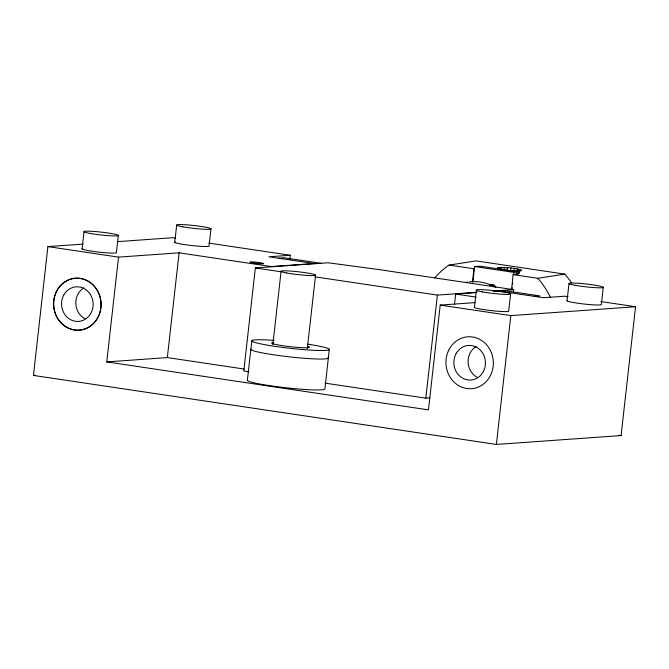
<?xml version="1.0" encoding="UTF-8"?>
<svg xmlns="http://www.w3.org/2000/svg" width="669" height="669" viewBox="0 0 669 669"><rect width="100%" height="100%" fill="white"/><g stroke="black" fill="none" stroke-linecap="round" stroke-linejoin="round"><path stroke-width="1" d="M472.548 281.958L473.836 268.754L449.15 265.075L447.461 266.187A78.039 70.839 81.2 0 0 434.892 277.827M511.584 289.836L513.073 274.608L518.458 273.772L516.393 273.462M600.754 301.543L635.55 306.737L621.1 435.552L496.373 444.442L33.45 375.426L47.9 246.602L83.24 244.085M82.086 248.952L84.018 231.775M118.321 235.321L116.398 252.497A17.344 1.422 6.4 0 1 98.661 252.088A17.344 1.422 6.4 0 1 82.245 248.6M475.124 302.605L440.21 305.089L428.453 409.871L106.764 361.912L118.513 257.13L179.1 252.815L271.288 266.563L314.054 263.511M174.743 242.354L176.666 225.177M106.764 361.912L167.342 357.589L179.1 252.815M210.978 228.723L209.054 245.899A17.344 1.422 6.4 0 1 191.317 245.49A17.344 1.422 6.4 0 1 174.893 241.994M513.416 291.717L513.641 289.66L378.687 269.54L328.044 262.775L255.349 267.951L243.792 371.011L248.935 371.78M247.363 380.293L250.833 349.377M250.858 349.561L251.82 340.973M272.852 344.669L281.089 271.271M289.853 259.413L290.321 255.265L208.761 243.106M307.322 348.532L315.559 275.135M329.307 349.31L324.917 388.848A39.019 3.194 6.4 0 1 284.225 387.568A39.019 3.194 6.4 0 1 247.605 379.917M325.034 383.128L425.819 398.147L437.384 295.096L476.604 292.294M454.51 304.42L455.673 294.051L477.056 292.529M472.933 281.841L474.647 266.538L479.991 266.162L519.228 272.007L518.993 274.047M474.396 307.439L476.328 290.262M510.631 293.808L508.708 310.985A17.344 1.422 6.4 0 1 490.971 310.575A17.344 1.422 6.4 0 1 474.547 307.088M511.936 289.727L512.161 287.687M512.504 284.626L512.738 282.586M513.65 274.424L513.876 272.383L519.228 272.007M496.373 444.442L510.823 315.617L635.55 306.737M567.053 300.841L568.976 283.664M603.287 287.21L601.356 304.387A17.344 1.422 6.4 0 1 583.627 303.977A17.344 1.422 6.4 0 1 567.203 300.481M510.288 271.714L511.024 267.935L517.814 268.946L521.636 270.493C513.767 271.614 505.388 270.56 497.786 268.311L497.627 267.859L500.738 267.383L511.024 267.935M513.332 271.137L514.662 268.394M516.092 271.188L517.814 268.946M518.726 270.937L520.156 269.507M520.081 271.238L521.477 270.042M449.15 265.075L476.111 260.902L564.72 274.114L566.15 275.687A78.039 70.839 81.2 0 1 571.527 282.878M513.073 274.608L537.759 278.287L564.72 274.114M117.535 241.643L172.627 237.721L175.721 238.181M290.321 255.265L268.938 256.787L315.216 263.686M278.346 258.192L284.041 257.782L320.919 263.285M493.12 291.124L513.641 289.66M493.346 291.366L498.438 291.007M534.13 296.325L539.833 295.915L502.954 290.421M33.45 375.426L35.532 375.284M425.819 398.147L429.95 397.854M474.647 266.538L513.876 272.383M568.006 296.66L564.937 296.208L543.554 297.73L497.251 290.823M455.673 294.051L476.177 297.111M255.349 267.951L281.064 271.79M314.999 276.849L437.384 295.096M47.9 246.602L118.513 257.13M440.21 305.089L510.823 315.617M167.342 357.589L244.168 369.045M619.034 435.251L621.1 435.552M537.759 278.287L539.181 279.859A78.039 70.839 81.2 0 1 550.495 297.58M497.627 267.859L498.79 269.289M498.648 267.541L499.852 269.214M500.738 267.383L502.16 269.916M503.707 267.391L504.719 270.351M507.244 267.583L507.503 270.502M489.825 285.211A4.332 3.947 85.9 0 1 495.871 287.578M493.705 286.951A4.332 3.947 85.9 0 1 494.55 285.412M465.708 282.427A51.597 47.014 85.9 0 1 467.522 282.109M469.362 281.866A51.597 47.014 85.9 0 1 494.558 286.733M328.011 357.48A39.019 3.194 6.4 0 1 290.129 356.928A39.019 3.194 6.4 0 1 251.076 349.001M307.514 344.134A39.019 3.194 6.4 0 1 320.735 350.523A39.019 3.194 6.4 0 1 260.032 343.724A39.019 3.194 6.4 0 1 274.131 340.396M307.941 346.45A19.075 1.564 6.4 0 1 290.421 346.701A19.075 1.564 6.4 0 1 273.303 342.57M477.214 377.341A17.344 15.805 85.9 0 1 468.091 362.105A17.344 15.805 85.9 0 1 476.228 346.458M84.921 318.712A17.344 15.805 85.9 0 1 75.798 303.475A17.344 15.805 85.9 0 1 83.934 287.829M252.464 262.792A6.941 0.569 6.4 0 0 263.636 263.686A6.941 0.569 6.4 0 0 254.412 262.031A6.941 0.569 6.4 0 0 252.464 262.792M482.533 291.927A17.344 1.422 6.4 0 0 510.48 294.168A17.344 1.422 6.4 0 0 487.425 290.028A17.344 1.422 6.4 0 0 482.533 291.927M90.223 233.439A17.344 1.422 6.4 0 0 118.17 235.68A17.344 1.422 6.4 0 0 95.115 231.541A17.344 1.422 6.4 0 0 90.223 233.439M182.88 226.833A17.344 1.422 6.4 0 0 210.827 229.074A17.344 1.422 6.4 0 0 187.763 224.935A17.344 1.422 6.4 0 0 182.88 226.833M575.189 285.32A17.344 1.422 6.4 0 0 603.137 287.561A17.344 1.422 6.4 0 0 580.073 283.422A17.344 1.422 6.4 0 0 575.189 285.32M56.388 291.751A26.016 23.699 85.9 0 0 78.156 330.252A26.016 23.699 85.9 0 0 97.44 290.772A26.016 23.699 85.9 0 0 56.388 291.751M448.698 350.238A26.016 23.699 85.9 0 0 470.466 388.739A26.016 23.699 85.9 0 0 489.75 349.26A26.016 23.699 85.9 0 0 448.698 350.238M286.692 272.969A17.344 1.422 6.4 0 0 315.149 275.385A17.344 1.422 6.4 0 0 293.114 271.263A17.344 1.422 6.4 0 0 286.692 272.969M456.091 353.625A17.344 15.805 85.9 0 0 469.362 380.076A17.344 15.805 85.9 0 0 483.47 354.545A17.344 15.805 85.9 0 0 456.091 353.625M57.016 290.43A26.016 23.699 85.9 0 0 76.935 330.11A26.016 23.699 85.9 0 0 98.092 291.809A26.016 23.699 85.9 0 0 57.016 290.43M63.798 294.996A17.344 15.805 85.9 0 0 77.069 321.446A17.344 15.805 85.9 0 0 91.176 295.915A17.344 15.805 85.9 0 0 63.798 294.996"/></g></svg>
